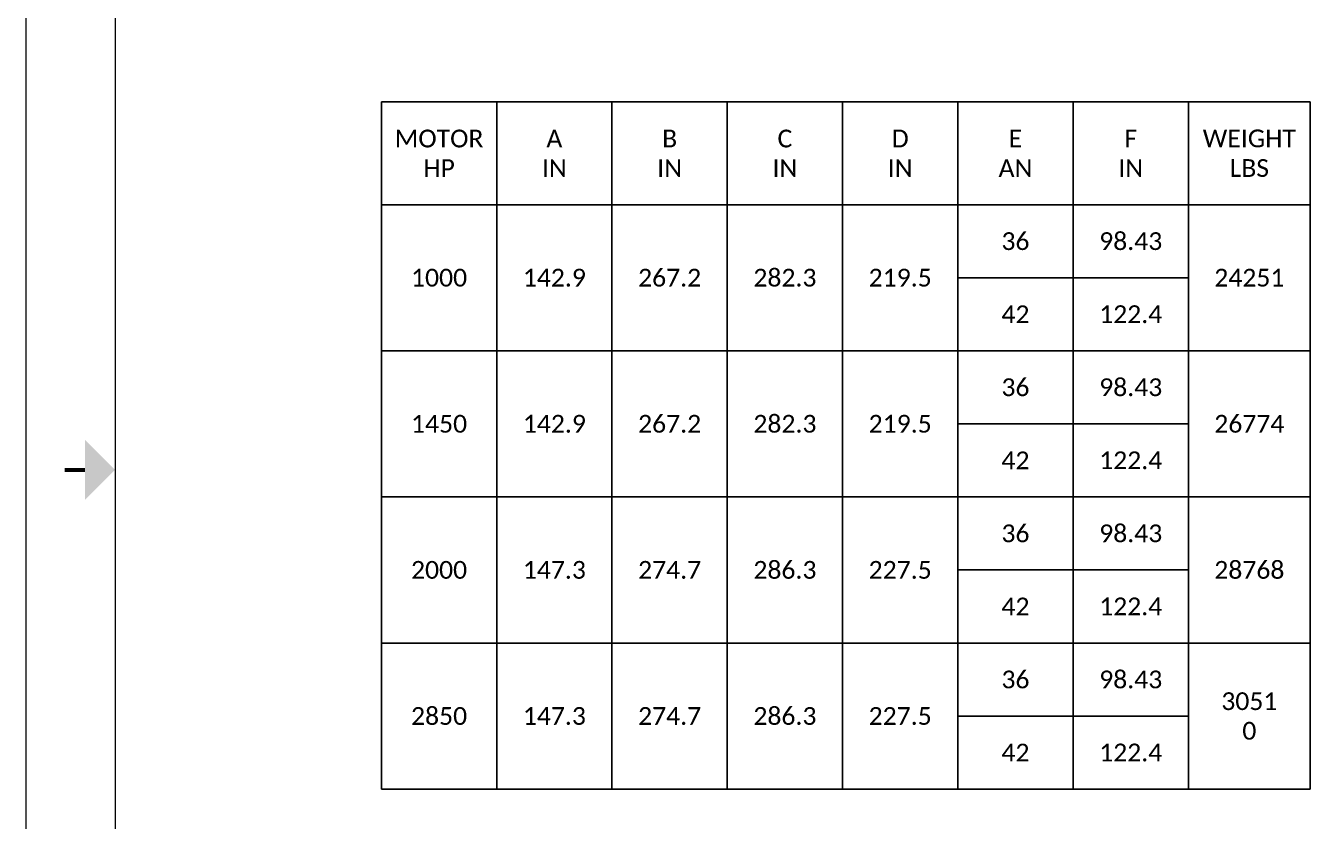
# Model space of a CAD drawing. Header units: inches. Extents: x 0 to 31702, y 0 to 24154.
# Drawn here: x 0 to 9651, y 9439 to 15413 of the extents above; entities that cross this region are included whole.
import ezdxf
from ezdxf.enums import TextEntityAlignment as Align

# ---------------------------------------------------------------- set-up
doc = ezdxf.new("R2010")
doc.units = ezdxf.units.IN
doc.header["$MEASUREMENT"] = 0
doc.layers.add('Title Block', color=7, linetype='Continuous', lineweight=5)
doc.styles.add('ACANSTS', font='romans.shx', dxfattribs={"height": 1})
doc.styles.add('Roman', font='arial.ttf')
doc.styles.get("Standard").update_dxf_attribs({"font": 'arial.ttf'})

# ---------------------------------------------------------------- blocks, each defined once
blk = doc.blocks.new('*T15')
at = {"linetype": 'ByBlock', "lineweight": -2, "transparency": 16777216}
for p, q in [((0, 0), (6978, 0)), ((0, 0), (0, -5159.8)), ((866, 0), (866, -5159.8)), ((1732, 0), (1732, -5159.8)), ((2598, 0), (2598, -5159.8)), ((3464, 0), (3464, -5159.8)), ((4330, 0), (4330, -1320.4)), ((5196, 0), (5196, -5159.8)), ((6062, 0), (6062, -5159.8)), ((6978, 0), (6978, -5159.8)), ((0, -771.9), (6978, -771.9)), ((4330, -1320.4), (6062, -1320.4)), ((0, -1868.9), (6978, -1868.9)), ((4330, -1868.9), (4330, -2417.4)), ((4330, -2417.4), (6062, -2417.4)), ((0, -2965.8), (6978, -2965.8)), ((4330, -2965.8), (4330, -3514.3)), ((4330, -3514.3), (6062, -3514.3)), ((0, -4062.8), (6978, -4062.8)), ((4330, -4062.8), (4330, -4611.3)), ((4330, -4611.3), (6062, -4611.3)), ((0, -5159.8), (6978, -5159.8))]:
    blk.add_line(p, q, dxfattribs=at)
at = {"color": 0, "linetype": 'ByBlock', "lineweight": -2, "transparency": 16777216}
for p, q in [((4330, -1320.4), (4330, -1868.9)), ((4330, -2417.4), (4330, -2965.8)), ((4330, -3514.3), (4330, -4062.8)), ((4330, -4611.3), (4330, -5159.8))]:
    blk.add_line(p, q, dxfattribs=at)
at = {"color": 0, "linetype": 'Continuous', "lineweight": 5, "transparency": 16777216, "char_height": 133.333, "attachment_point": 5}
for s, insert, width in [('{\\fCalibri|b0|i0|c0;MOTOR^JHP^J', (433, -386), 722), ('{\\fCalibri|b0|i0|c0;A ^M^JIN^J', (1299, -386), 722), ('{\\fCalibri|b0|i0|c0;B ^M^JIN^J', (2165, -386), 722), ('{\\fCalibri|b0|i0|c0;C ^M^JIN^J', (3031, -386), 722), ('{\\fCalibri|b0|i0|c0;D ^M^JIN^J', (3897, -386), 722), ('{\\fCalibri|b0|i0|c0;E ^M^JAN^J', (4763, -386), 722), ('{\\fCalibri|b0|i0|c0;F^M^JIN^J', (5629, -386), 722), ('{\\fCalibri|b0|i0|c0;WEIGHT^M^JLBS^J', (6520, -386), 772), ('{\\fCalibri|b0|i0|c0;36^M^J', (4763, -1046.2), 722), ('{\\fCalibri|b0|i0|c0;98.43^M^J', (5629, -1046.2), 722), ('{\\fCalibri|b0|i0|c0;1000^J', (433, -1320.4), 722), ('{\\fCalibri|b0|i0|c0;142.9^J', (1299, -1320.4), 722), ('{\\fCalibri|b0|i0|c0;267.2^M^J', (2165, -1320.4), 722), ('{\\fCalibri|b0|i0|c0;282.3^M^J', (3031, -1320.4), 722), ('{\\fCalibri|b0|i0|c0;219.5^M^J', (3897, -1320.4), 722), ('{\\fCalibri|b0|i0|c0;24251^M^J', (6520, -1320.4), 772), ('{\\fCalibri|b0|i0|c0;42^M^J', (4763, -1594.6), 722), ('{\\fCalibri|b0|i0|c0;122.4^M^J', (5629, -1594.6), 722), ('{\\fCalibri|b0|i0|c0;36^M^J', (4763, -2143.1), 722), ('{\\fCalibri|b0|i0|c0;98.43^M^J', (5629, -2143.1), 722), ('{\\fCalibri|b0|i0|c0;1450^J', (433, -2417.4), 722), ('{\\fCalibri|b0|i0|c0;142.9^J', (1299, -2417.4), 722), ('{\\fCalibri|b0|i0|c0;267.2^M^J', (2165, -2417.4), 722), ('{\\fCalibri|b0|i0|c0;282.3^M^J', (3031, -2417.4), 722), ('{\\fCalibri|b0|i0|c0;219.5^M^J', (3897, -2417.4), 722), ('{\\fCalibri|b0|i0|c0;26774^M^J', (6520, -2417.4), 772), ('{\\fCalibri|b0|i0|c0;42^M^J', (4763, -2691.6), 722), ('{\\fCalibri|b0|i0|c0;122.4^M^J', (5629, -2691.6), 722), ('{\\fCalibri|b0|i0|c0;36^M^J', (4763, -3240.1), 722), ('{\\fCalibri|b0|i0|c0;98.43^M^J', (5629, -3240.1), 722), ('{\\fCalibri|b0|i0|c0;2000^J', (433, -3514.3), 722), ('{\\fCalibri|b0|i0|c0;147.3^J', (1299, -3514.3), 722), ('{\\fCalibri|b0|i0|c0;274.7^J', (2165, -3514.3), 722), ('{\\fCalibri|b0|i0|c0;286.3^M^J', (3031, -3514.3), 722), ('{\\fCalibri|b0|i0|c0;227.5^M^J', (3897, -3514.3), 722), ('{\\fCalibri|b0|i0|c0;28768^M^J', (6520, -3514.3), 772), ('{\\fCalibri|b0|i0|c0;42^M^J', (4763, -3788.6), 722), ('{\\fCalibri|b0|i0|c0;122.4^M^J', (5629, -3788.6), 722), ('{\\fCalibri|b0|i0|c0;36^M^J', (4763, -4337), 722), ('{\\fCalibri|b0|i0|c0;98.43^M^J', (5629, -4337), 722), ('{\\fCalibri|b0|i0|c0;3051^M0^J', (6520, -4611.3), 772), ('{\\fCalibri|b0|i0|c0;2850^J', (433, -4611.3), 722), ('{\\fCalibri|b0|i0|c0;286.3^M^J', (3031, -4611.3), 722), ('{\\fCalibri|b0|i0|c0;147.3^J', (1299, -4611.3), 722), ('{\\fCalibri|b0|i0|c0;274.7^J', (2165, -4611.3), 722), ('{\\fCalibri|b0|i0|c0;227.5^M^J', (3897, -4611.3), 722), ('{\\fCalibri|b0|i0|c0;42^M^J', (4763, -4885.5), 722), ('{\\fCalibri|b0|i0|c0;122.4^M^J', (5629, -4885.5), 722)]:
    blk.add_mtext(s, dxfattribs=dict(at, insert=insert, width=width))
blk = doc.blocks.new('LONE STAR BLOWER TITLE BLOCK (SIZE A)')
at = {"layer": 'Title Block', "lineweight": 15}
for p, q in [((0, 18), (0, 0)), ((0.5, 17.5), (0.5, 0.5))]:
    blk.add_line(p, q, dxfattribs=at)
at = {"layer": 'Title Block', "lineweight": 15, "const_width": 0.0225}
blk.add_lwpolyline([(0.2188, 9), (0.3312, 9)], dxfattribs=at)
at = {"layer": 'Title Block', "lineweight": 15}
blk.add_solid([(0.3312, 8.8312), (0.3312, 9.1688), (0.5, 9)], dxfattribs=at)
at = {"layer": 'Title Block', "lineweight": 15, "style": 'ACANSTS'}
for tag, p, height in [('DRAWN_BY', (14.7817, 2.2896), 0.135), ('DRAWN_DATE', (15.8526, 2.3021), 0.135), ('DRAWING_SUBTITLE', (17.7236, 1.9768), 0.2025), ('CHECKED_BY', (14.804, 1.9438), 0.135), ('CHECK_DATE', (15.8339, 1.9487), 0.135), ('ENGINEER', (14.7979, 1.6123), 0.135), ('ENG_DATE', (15.8249, 1.6112), 0.135), ('DRAWING_SUBTITLE', (17.7211, 1.5494), 0.2025), ('MANUFACTURING', (14.7936, 1.2748), 0.135), ('MFG_DATE', (15.826, 1.2778), 0.135), ('CONTROL', (14.7936, 0.9373), 0.135), ('CONTROL_DATE', (15.826, 0.9403), 0.135), ('CAGE_CODE', (17.9275, 0.9163), 0.135), ('MODEL_FILE_NAME', (9.0607, 0.6111), 0.135), ('APPROVED_BY', (14.7823, 0.5726), 0.135), ('APPROVAL_DATE', (15.8177, 0.5698), 0.135)]:
    blk.add_attdef(tag, p, '', height=height, dxfattribs=at)
at = {"layer": 'Title Block', "lineweight": 15, "style": 'Roman', "flags": 8}
for tag, height, p in [('DWG_NUMBER', 0.2812, (19.0664, 1.1474)), ('SCALE', 0.135, (18.1035, 0.7041)), ('SHEETNUMBER', 0.135, (21.2556, 0.7041)), ('TOTA_SHEETS', 0.135, (21.8939, 0.7016))]:
    blk.add_attdef(tag, text='', height=height, dxfattribs=at).set_placement(p, align=Align.TOP_LEFT)
at = {"layer": 'Title Block', "lineweight": 15, "style": 'ACANSTS'}
blk.add_attdef('REVISION', text='', height=0.135, dxfattribs=at).set_placement((22.8495, 0.8933), align=Align.CENTER)

msp = doc.modelspace()

# ---------------------------------------------------------------- block references
at = {"xscale": 1341.885352952126, "yscale": 1341.885352952126, "zscale": 1341.885352952126}
msp.add_blockref('LONE STAR BLOWER TITLE BLOCK (SIZE A)', (0.06, 0.07), dxfattribs=at)
msp.add_blockref('*T15', (2672.56, 14840.51))

doc.saveas('drawing.dxf')
